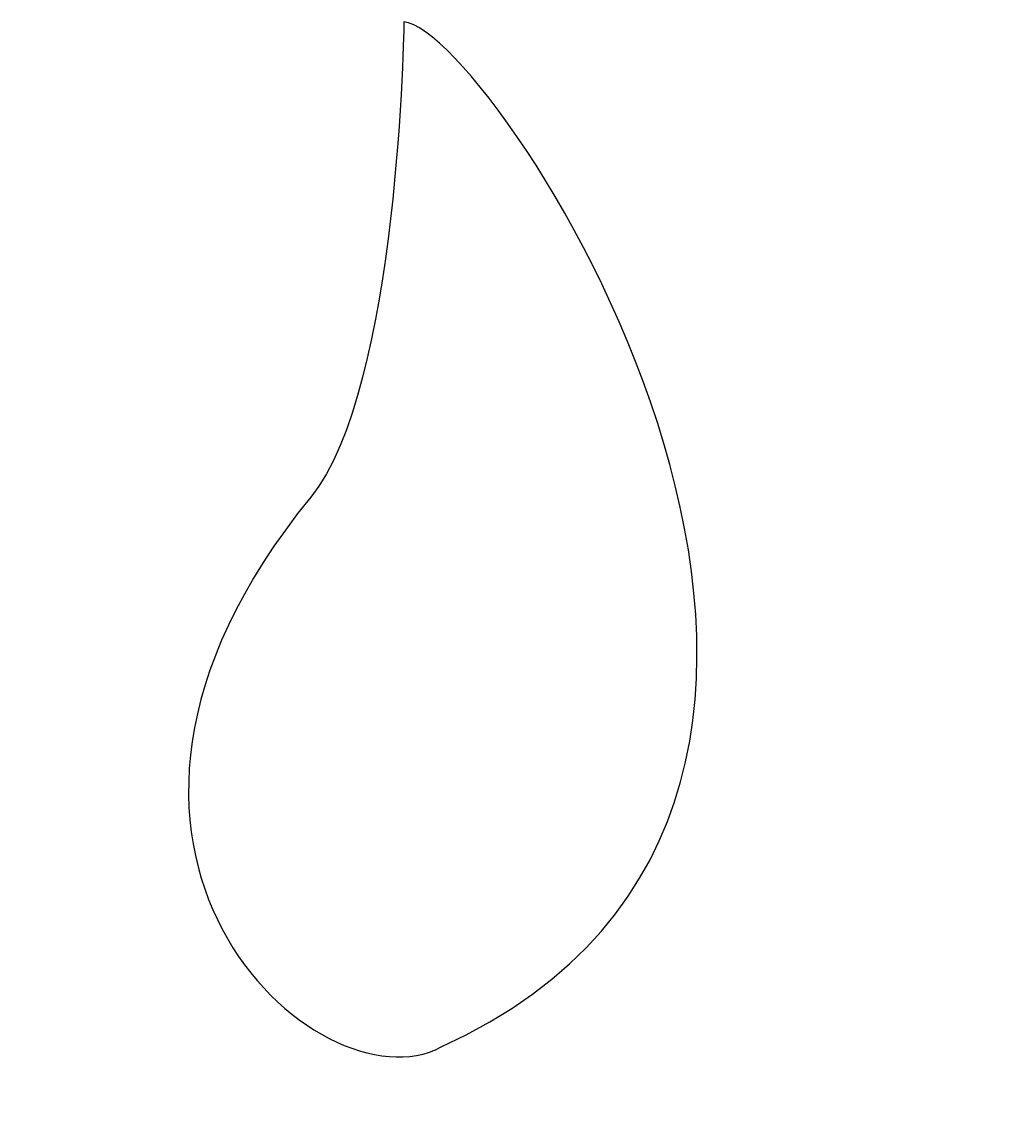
# Model space of a CAD drawing. Header units: centimetres. Extents: x -3.58 to 4.67, y -4.88 to 4.41.
import ezdxf

# ---------------------------------------------------------------- set-up
doc = ezdxf.new("R2010")
doc.units = ezdxf.units.CM
doc.header["$MEASUREMENT"] = 0
doc.layers.add('Camada 1', color=7, linetype='Continuous')

msp = doc.modelspace()

# ---------------------------------------------------------------- linework, layer by layer
at = {"layer": 'Camada 1'}
msp.add_open_spline([(-0.33041, 4.40605), (0.46305, 4.3266), (4.66752, -2.17871), (-0.01294, -4.3207), (-0.01294, -4.3207), (-1.04444, -4.87587), (-3.58293, -2.65464), (-1.1235, 0.3601), (-1.1235, 0.3601), (-0.37134, 1.28206), (-0.33041, 4.40605), (-0.33041, 4.40605)], degree=3, knots=[0, 0, 0, 0, 0.25, 0.25, 0.25, 0.25, 0.5, 0.5, 0.5, 0.5, 1, 1, 1, 1], dxfattribs=at)

doc.saveas('drawing.dxf')
